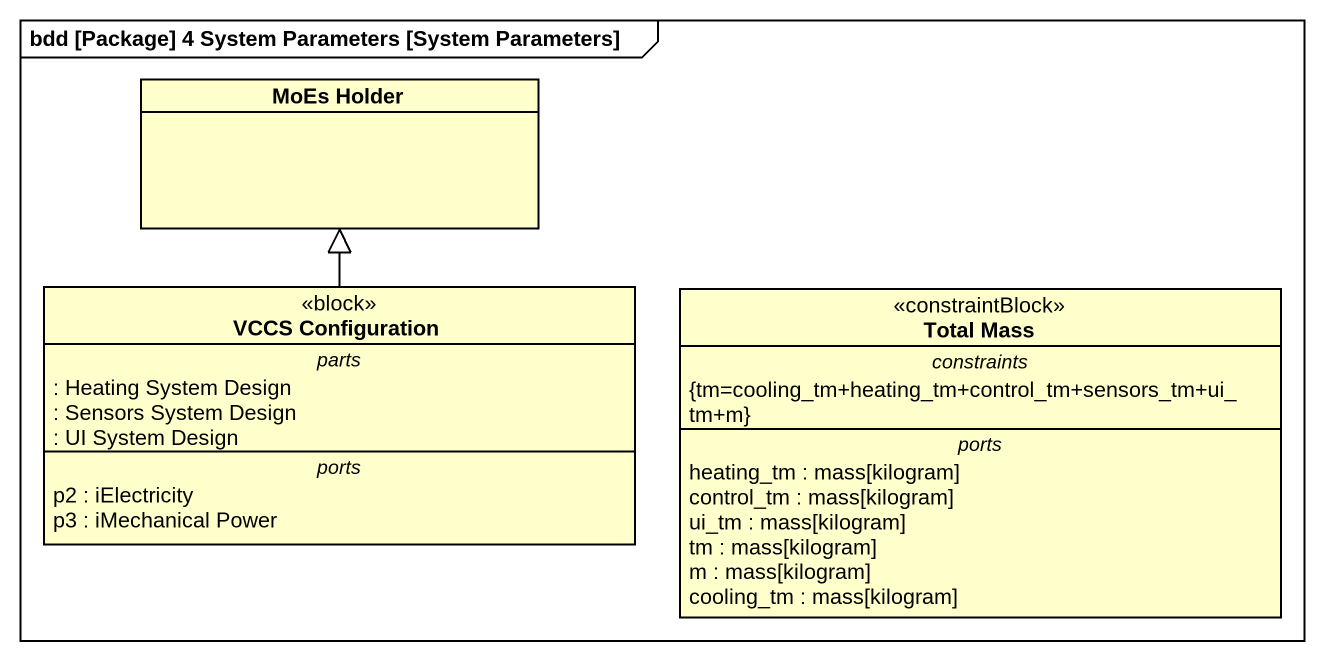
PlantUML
@startuml
mainframe bdd [Package] 4 System Parameters [System Parameters]
hide circle
hide empty members
class "MoEs Holder" as MoEs_Holder
class "VCCS Configuration" as VCCS_Configuration <<block>> {
  -- parts --
  : Heating System Design
  : Sensors System Design
  : UI System Design
  -- ports --
  p2 : iElectricity
  p3 : iMechanical Power
}
class "Total Mass" as Total_Mass <<constraintBlock>> {
  -- constraints --
  {tm=cooling_tm+heating_tm+control_tm+sensors_tm+ui_tm+m}
  -- ports --
  heating_tm : mass[kilogram]
  control_tm : mass[kilogram]
  ui_tm : mass[kilogram]
  tm : mass[kilogram]
  m : mass[kilogram]
  cooling_tm : mass[kilogram]
}
VCCS_Configuration -up-|> MoEs_Holder
@enduml
